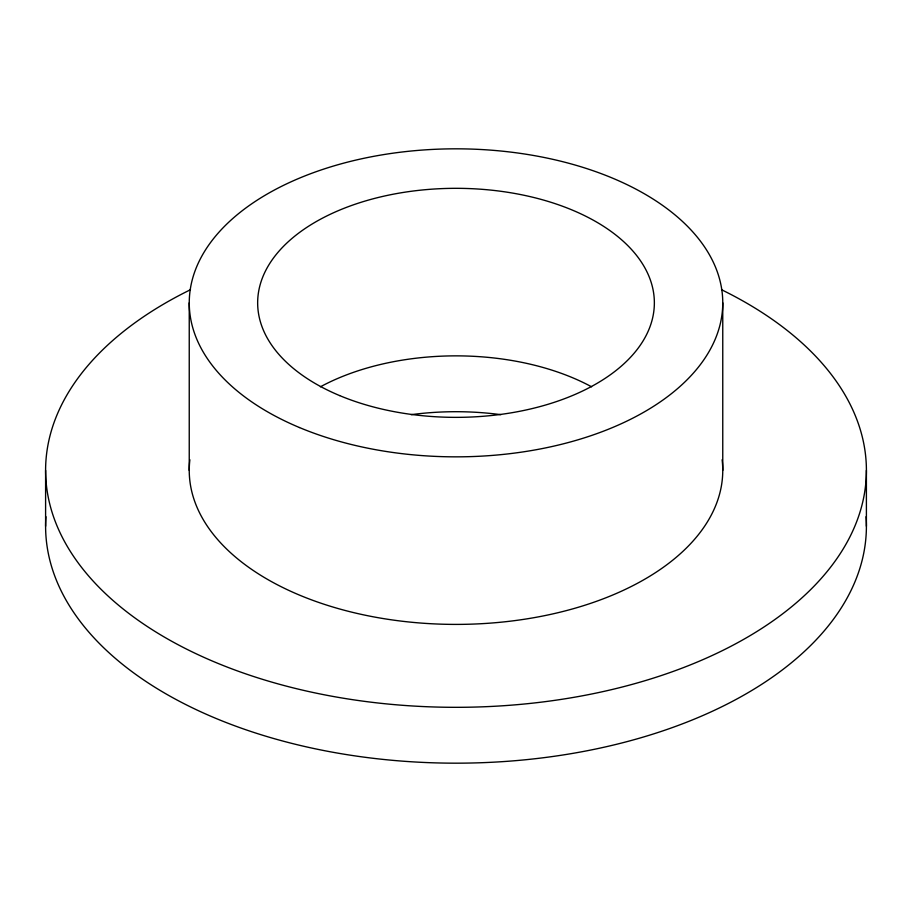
<?xml version="1.0" encoding="UTF-8"?>
<svg xmlns="http://www.w3.org/2000/svg" width="912" height="912" viewBox="0 0 912 912"><rect width="100%" height="100%" fill="white"/><g stroke="black" fill="none" stroke-linecap="round" stroke-linejoin="round"><path stroke-width="1.37" d="M866.4 470.387L866.4 526.235M722.76 302.841L722.76 470.387M189.24 302.841L189.24 470.387M45.6 470.387L45.6 526.235M722.122 459.762A266.76 154.014 0 0 1 456 624.401A266.76 154.014 0 0 1 189.878 459.762M320.397 386.802A198.36 114.524 0 0 1 591.603 386.802M721.517 289.708A410.4 236.938 0 0 1 753.996 633.293A410.4 236.938 0 0 1 158.004 633.293A410.4 236.938 0 0 1 190.483 289.708M866.069 516.705A410.4 236.938 0 0 1 456 763.173A410.4 236.938 0 0 1 45.931 516.705M411.13 414.675A198.36 114.524 0 0 1 500.87 414.675M299.478 427.546A266.76 154.014 0 0 0 721.335 318.744A266.76 154.014 0 0 0 347.187 162.222A266.76 154.014 0 0 0 299.478 427.546M339.606 395.569A198.36 114.524 0 0 0 653.3 314.663A198.36 114.524 0 0 0 375.094 198.28A198.36 114.524 0 0 0 339.606 395.569"/></g></svg>
